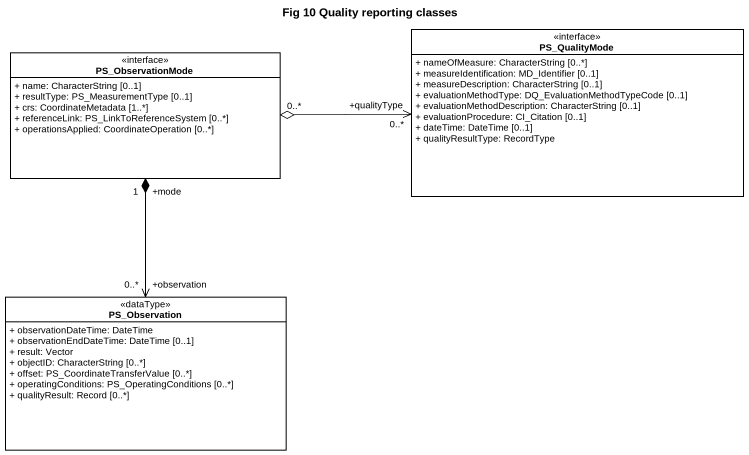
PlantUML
@startuml
title Fig 10 Quality reporting classes
hide circle
hide empty members
skinparam classAttributeIconSize 0
class PS_QualityMode <<interface>> #FFFFFF {
  + nameOfMeasure: CharacterString [0..*]
  + measureIdentification: MD_Identifier [0..1]
  + measureDescription: CharacterString [0..1]
  + evaluationMethodType: DQ_EvaluationMethodTypeCode [0..1]
  + evaluationMethodDescription: CharacterString [0..1]
  + evaluationProcedure: CI_Citation [0..1]
  + dateTime: DateTime [0..1]
  + qualityResultType: RecordType
}
class PS_ObservationMode <<interface>> #FFFFFF {
  + name: CharacterString [0..1]
  + resultType: PS_MeasurementType [0..1]
  + crs: CoordinateMetadata [1..*]
  + referenceLink: PS_LinkToReferenceSystem [0..*]
  + operationsApplied: CoordinateOperation [0..*]
}
class PS_Observation <<dataType>> #FFFFFF {
  + observationDateTime: DateTime
  + observationEndDateTime: DateTime [0..1]
  + result: Vector
  + objectID: CharacterString [0..*]
  + offset: PS_CoordinateTransferValue [0..*]
  + operatingConditions: PS_OperatingConditions [0..*]
  + qualityResult: Record [0..*]
}
PS_ObservationMode "0..*" o-right-> "+qualityType\n0..*" PS_QualityMode
PS_ObservationMode "+mode\n1" *--> "+observation\n0..*" PS_Observation
@enduml
